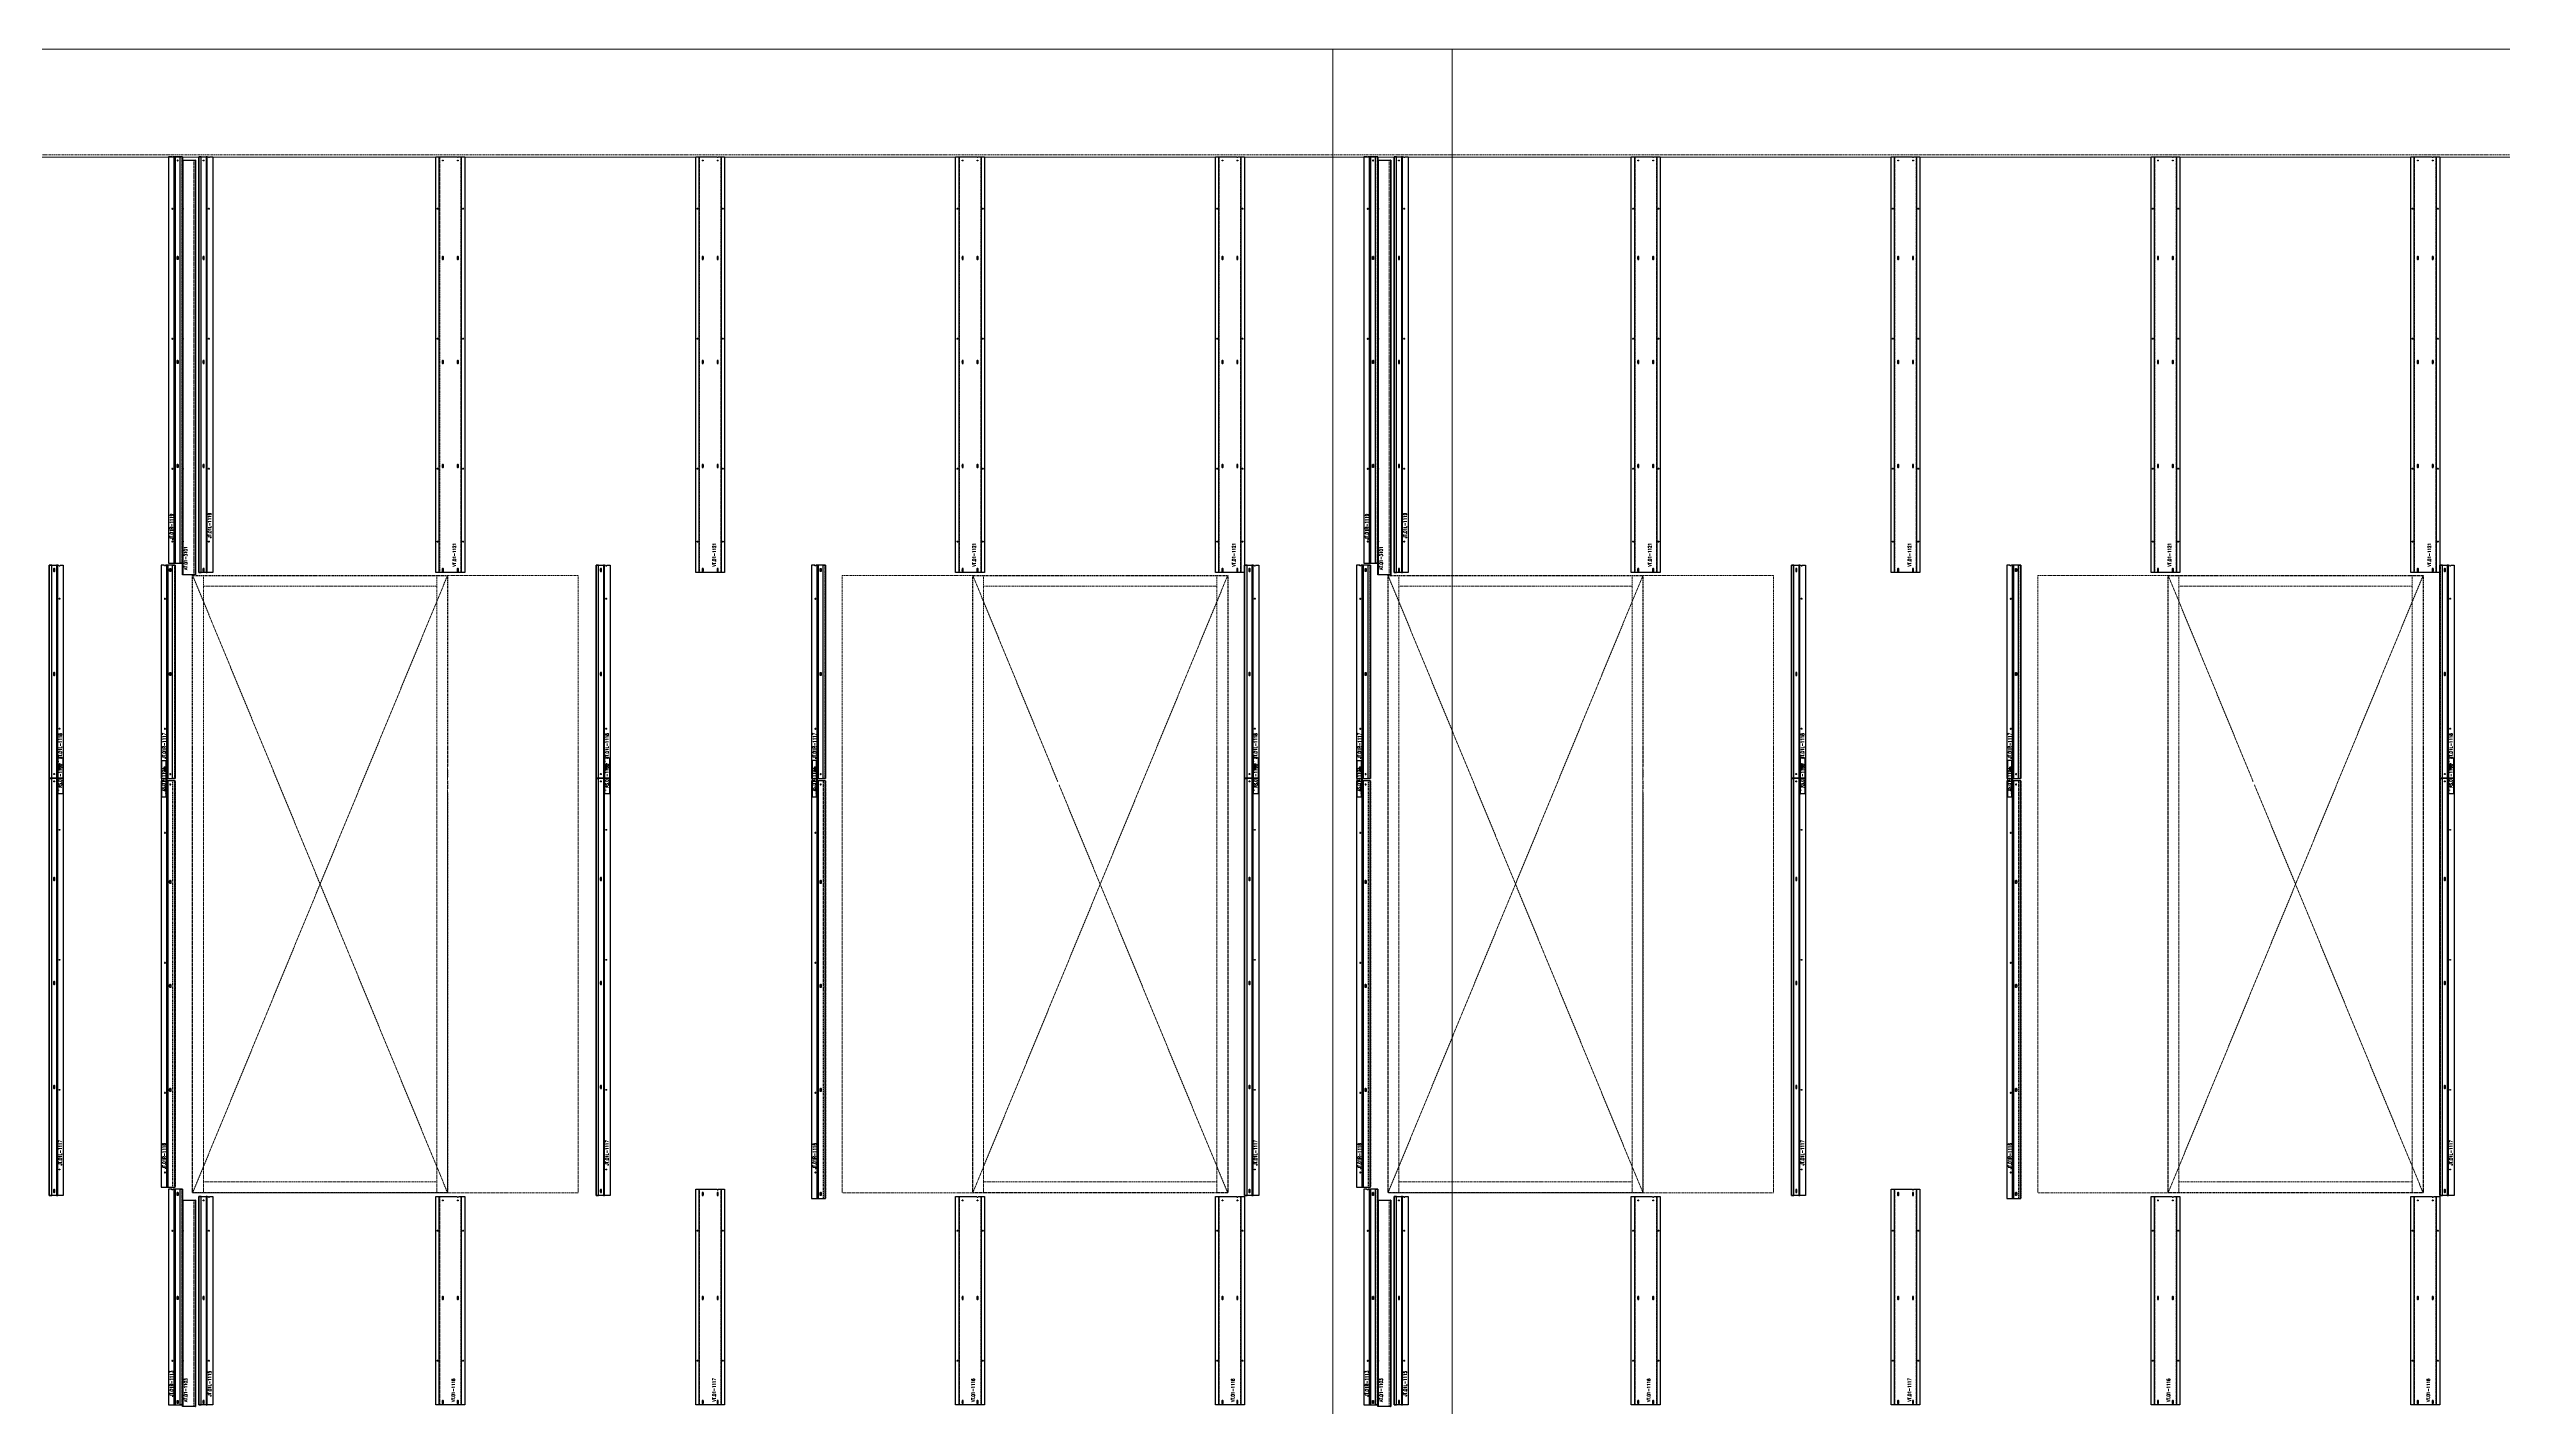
# Model space of a CAD drawing. Header units: inches. Extents: x 1191 to 4278, y -4365 to 1348.
# Drawn here: x 2783 to 3350, y 643 to 957 of the extents above; entities that cross this region are included whole.
import ezdxf

# ---------------------------------------------------------------- set-up
doc = ezdxf.new("R2010")
doc.units = ezdxf.units.IN
doc.header["$MEASUREMENT"] = 0
for name, pattern in [('NBK_Center', [0.541667, 0.333333, -0.0625, 0.083333, -0.0625]), ('NBK_Center2', [0.270833, 0.166667, -0.03125, 0.041667, -0.03125]), ('NBK_Hidden', [0.125, 0.083333, -0.041667]), ('NBK_Hidden2', [0.0625, 0.041667, -0.020833])]:
    doc.linetypes.add(name, pattern=pattern)
doc.layers.get('Defpoints').update_dxf_attribs({"color": 250, "lineweight": 0})
for name, color, linetype, lineweight in [('!Bracket', 11, 'Continuous', 25), ('!Clip - bent', 20, 'Continuous', 25), ('!Dimension', 50, 'Continuous', 5), ('!Dimension @ 1.25', 50, 'Continuous', 5), ('!Extrusion', 140, 'Continuous', 25), ('!Flashing', 40, 'Continuous', 25), ('!Linetype_Center', 220, 'NBK_Center', 9), ('!Linetype_Center2', 222, 'NBK_Center2', 9), ('!Linetype_Hidden', 210, 'NBK_Hidden', 9), ('!Misc2', 252, 'NBK_Hidden2', 5)]:
    doc.layers.add(name, color=color, linetype=linetype, lineweight=lineweight)
doc.styles.add('Romans', font='romans.shx', dxfattribs={"width": 0.8})

# ---------------------------------------------------------------- blocks, each defined once
blk = doc.blocks.new('A$C5F0FBCA1')
at = {"lineweight": 30}
for p, q in [((-1151.5, 961.5), (-1151.5, 1104)), ((-1151.5, 1104), (-1092.63, 1104)), ((-1092.63, 1104), (-1092.63, 1059.9)), ((-971.38, 961.5), (-971.38, 1104)), ((-971.38, 1104), (-912.5, 1104)), ((-912.5, 1104), (-912.5, 961.5)), ((-875.5, 961.5), (-875.5, 1104)), ((-875.5, 1104), (-816.63, 1104)), ((-816.63, 1104), (-816.63, 1059.9)), ((-695.38, 961.5), (-695.38, 1104)), ((-695.38, 1104), (-636.5, 1104)), ((-636.5, 1104), (-636.5, 961.5)), ((-1092.63, 1059.15), (-1092.63, 1057.36)), ((-1092.63, 1056.61), (-1092.63, 1054.63)), ((-1092.63, 1053.87), (-1092.63, 961.5)), ((-816.63, 1059.15), (-816.63, 1057.36)), ((-816.63, 1056.61), (-816.63, 1054.63)), ((-816.63, 1053.87), (-816.63, 961.5)), ((-1092.63, 961.5), (-1151.5, 961.5)), ((-912.5, 961.5), (-971.38, 961.5)), ((-816.63, 961.5), (-875.5, 961.5)), ((-636.5, 961.5), (-695.38, 961.5))]:
    blk.add_line(p, q, dxfattribs=at)
for p, q in [((-1151.5, 961.5), (-1092.63, 1104)), ((-1151.5, 1104), (-1092.63, 961.5)), ((-971.38, 1104), (-951.76, 1056.42)), ((-971.38, 961.5), (-912.5, 1104)), ((-875.5, 961.5), (-816.63, 1104)), ((-875.5, 1104), (-816.63, 961.5)), ((-695.38, 961.5), (-636.5, 1104)), ((-695.38, 1104), (-675.76, 1056.42)), ((-951.45, 1055.66), (-912.5, 961.5)), ((-675.45, 1055.66), (-636.5, 961.5))]:
    blk.add_line(p, q)
blk = doc.blocks.new('A$C5F5DB627')
for p, q in [((2639.86, 1419.44), (570, 1419.44)), ((570, 1418.92), (2446.85, 1418.92)), ((2639.86, 1418.92), (588, 1418.92)), ((1416.5, 1322.4), (1475.37, 1322.4)), ((1416.5, 1179.9), (1416.5, 1322.4)), ((1419, 1179.9), (1419, 1322.4)), ((1472.87, 1322.4), (1472.87, 1179.9)), ((1475.37, 1322.4), (1505.5, 1322.4)), ((1475.37, 1322.4), (1475.37, 1179.9)), ((1505.5, 1322.4), (1505.5, 1179.9)), ((1566.5, 1322.4), (1596.62, 1322.4)), ((1566.5, 1179.9), (1566.5, 1322.4)), ((1596.62, 1322.4), (1655.5, 1322.4)), ((1596.62, 1179.9), (1596.62, 1322.4)), ((1599.12, 1322.4), (1599.12, 1179.9)), ((1653, 1322.4), (1653, 1179.9)), ((1655.5, 1322.4), (1655.5, 1179.9)), ((1692.5, 1179.9), (1692.5, 1322.4)), ((1692.5, 1322.4), (1751.37, 1322.4)), ((1695, 1179.9), (1695, 1322.4)), ((1748.87, 1322.4), (1748.87, 1179.9)), ((1751.37, 1322.4), (1781.5, 1322.4)), ((1751.37, 1322.4), (1751.37, 1179.9)), ((1781.5, 1322.4), (1781.5, 1179.9)), ((1842.5, 1322.4), (1872.62, 1322.4)), ((1842.5, 1179.9), (1842.5, 1322.4)), ((1872.62, 1322.4), (1931.5, 1322.4)), ((1872.62, 1179.9), (1872.62, 1322.4)), ((1875.12, 1179.9), (1875.12, 1322.4)), ((1929, 1322.4), (1929, 1179.9)), ((1931.5, 1322.4), (1931.5, 1179.9)), ((1419, 1319.9), (1472.87, 1319.9)), ((1653, 1319.9), (1599.12, 1319.9)), ((1695, 1319.9), (1748.87, 1319.9)), ((1929, 1319.9), (1875.12, 1319.9)), ((1505.5, 1179.9), (1416.5, 1179.9)), ((1472.87, 1182.4), (1419, 1182.4)), ((1655.5, 1179.9), (1566.5, 1179.9)), ((1599.12, 1182.4), (1653, 1182.4)), ((1781.5, 1179.9), (1692.5, 1179.9)), ((1748.87, 1182.4), (1695, 1182.4)), ((1931.5, 1179.9), (1842.5, 1179.9)), ((1875.12, 1182.4), (1929, 1182.4))]:
    blk.add_line(p, q)
blk = doc.blocks.new('TAP HOLE_5mm')
at = {"layer": '!Linetype_Center2'}
for points in [[(-0.18, 0), (0.18, 0)], [(0, 0.18), (0, -0.18)]]:
    blk.add_lwpolyline(points, dxfattribs=at)
blk.add_circle((0, 0), 0.101)
blk = doc.blocks.new('WEEP HOLE')
at = {"layer": '!Linetype_Center'}
for p, q in [((-0.22, 0.37), (0.22, 0.37)), ((0, 0.83), (0, -0.08))]:
    blk.add_line(p, q, dxfattribs=at)
at = {"color": 0}
blk.add_lwpolyline([(-0.14, 0.61), (-0.14, 0.14, 0.414214), (0, 0, 0.414214), (0.14, 0.14), (0.14, 0.61, 0.414214), (0, 0.75, 0.414214)], format="xyb", close=True, dxfattribs=at)
blk = doc.blocks.new('SECTION CLEAR HOLE 1')
at = {"layer": '!Linetype_Center2'}
blk.add_line((-0.33, 0, 0), (0.26, 0, 0), dxfattribs=at)
at = {"layer": '!Misc2'}
blk.add_lwpolyline([(-0.12, 0.1), (0, 0.1), (0, -0.1), (-0.12, -0.1)], close=True, dxfattribs=at)
blk = doc.blocks.new('SLOTTED SECTION1')
at = {"layer": '!Linetype_Center2'}
blk.add_lwpolyline([(-0.24, 0), (0.12, 0)], dxfattribs=at)
at = {"layer": '!Misc2'}
blk.add_lwpolyline([(-0.12, 0.47), (0, 0.47), (0, -0.47), (-0.12, -0.47)], close=True, dxfattribs=at)
blk = doc.blocks.new('SLOTTED HOLE 1')
at = {"layer": '!Linetype_Center'}
for p, q in [((0, 0.55), (0, -0.55)), ((-0.22, 0), (0.22, 0))]:
    blk.add_line(p, q, dxfattribs=at)
at = {"color": 0}
blk.add_lwpolyline([(-0.14, 0.33), (-0.14, -0.33, 0.414214), (0, -0.47, 0.414214), (0.14, -0.33), (0.14, 0.33, 0.414214), (0, 0.47, 0.414214)], format="xyb", close=True, dxfattribs=at)
blk = doc.blocks.new('SL.01-1101')
at = {"layer": '!Bracket'}
for points in [[(4.65, -1.3), (4.65, -0.12), (-3.67, -0.12), (-3.67, -1.3)], [(-3.67, -1.3), (-3.67, -1.18), (4.65, -1.18), (4.65, -1.3)]]:
    blk.add_lwpolyline(points, close=True, dxfattribs=at)
at = {"layer": '!Dimension', "xscale": -1, "rotation": 270}
for name, p in [('SECTION CLEAR HOLE 1', (-2.88, -1.18)), ('SECTION CLEAR HOLE 1', (-1.3, -1.18)), ('SLOTTED SECTION1', (2.15, -1.18)), ('SLOTTED SECTION1', (3.73, -1.18))]:
    blk.add_blockref(name, p, dxfattribs=at)
at = {"layer": '!Extrusion', "xscale": -1, "rotation": 270}
blk.add_blockref('TAP HOLE_5mm', (-2.09, -0.83), dxfattribs=at)
at = {"layer": '!Extrusion', "linetype": 'NBK_Hidden', "xscale": -1, "rotation": 270}
blk.add_blockref('SLOTTED HOLE 1', (2.75, -0.83), dxfattribs=at)
at = {"layer": 'Defpoints', "color": 30, "insert": (0.32, -0.6), "char_height": 0.75, "width": 1.65, "attachment_point": 5, "style": 'Romans'}
blk.add_mtext('AS.01-1101', dxfattribs=at)
blk = doc.blocks.new('JT.01R-1118-')
at = {"layer": '!Extrusion'}
blk.add_lwpolyline([(-2.22, 93.77, -1), (-2.5, 93.77), (-3.25, 93.77), (-3.25, 0), (0, 0), (0, 93.77)], format="xyb", close=True, dxfattribs=at)
blk.add_lwpolyline([(-1.69, 93.77), (-1.69, 0), (-1.95, 0), (-1.95, 93.77)], close=True, dxfattribs=at)
at = {"layer": '!Extrusion', "linetype": 'NBK_Hidden'}
for points in [[(-1.87, 93.77), (-1.87, 0), (-1.95, 0), (-1.95, 93.77)], [(-0.57, 93.77), (-0.57, 0), (0, 0), (0, 93.77), (0, 0), (-0.08, 0), (-0.08, 93.77)]]:
    blk.add_lwpolyline(points, close=True, dxfattribs=at)
at = {"layer": '!Extrusion', "xscale": -1}
for name, p in [('TAP HOLE_5mm', (-1.13, 92.94)), ('TAP HOLE_5mm', (-2.36, 81.77)), ('WEEP HOLE', (-1.13, 70.06)), ('TAP HOLE_5mm', (-2.36, 51.77)), ('WEEP HOLE', (-1.13, 46.06)), ('WEEP HOLE', (-1.13, 22.06)), ('TAP HOLE_5mm', (-2.36, 21.77)), ('TAP HOLE_5mm', (-2.36, 3.38))]:
    blk.add_blockref(name, p, dxfattribs=at)
at = {"color": 144, "rotation": 90}
blk.add_blockref('SL.01-1101', (-3.25, 93.77), dxfattribs=at)
at = {"layer": 'Defpoints', "color": 5, "insert": (-2.54, 7.17), "char_height": 0.75, "width": 1.65, "attachment_point": 5, "rotation": 90, "style": 'Romans'}
blk.add_mtext('JT.01R-1118', dxfattribs=at)
blk = doc.blocks.new('JT.01R-1117-')
at = {"layer": '!Extrusion'}
blk.add_lwpolyline([(0, 0), (0, 49.23), (-2.22, 49.23, -1), (-2.5, 49.23), (-3.25, 49.23), (-3.25, 0)], format="xyb", close=True, dxfattribs=at)
at = {"layer": '!Extrusion', "linetype": 'NBK_Hidden'}
for points in [[(-1.95, 0), (-1.95, 49.23), (-1.87, 49.23), (-1.87, 0)], [(-0.08, 0), (-0.08, 49.23), (0, 49.23), (0, 0)]]:
    blk.add_lwpolyline(points, close=True, dxfattribs=at)
at = {"layer": '!Extrusion'}
for points in [[(-1.95, 0), (-1.95, 49.23), (-1.69, 49.23), (-1.69, 0)], [(-0.57, 0), (-0.57, 49.23), (0, 49.23), (0, 0)]]:
    blk.add_lwpolyline(points, close=True, dxfattribs=at)
at = {"layer": '!Extrusion', "xscale": -1}
for name, p in [('WEEP HOLE', (-1.13, 47.78)), ('TAP HOLE_5mm', (-2.36, 41.52)), ('WEEP HOLE', (-1.13, 23.78)), ('TAP HOLE_5mm', (-2.36, 11.52)), ('TAP HOLE_5mm', (-2.36, 2.18)), ('TAP HOLE_5mm', (-1.13, 1.06))]:
    blk.add_blockref(name, p, dxfattribs=at)
at = {"layer": 'Defpoints', "color": 5, "insert": (-2.54, 7.58), "char_height": 0.75, "width": 1.65, "attachment_point": 5, "rotation": 90, "style": 'Romans'}
blk.add_mtext('JT.01R-1117', dxfattribs=at)
blk = doc.blocks.new('JT.01R-1116-')
at = {"layer": '!Extrusion'}
blk.add_lwpolyline([(1.02, 96.4, -1), (0.75, 96.4), (0, 96.4), (0, 0), (3.25, 0), (3.25, 96.4)], format="xyb", close=True, dxfattribs=at)
at = {"layer": '!Extrusion', "linetype": 'NBK_Hidden'}
for points in [[(1.38, 96.4), (1.38, 0), (1.3, 0), (1.3, 96.4)], [(2.68, 96.4), (2.68, 0), (3.25, 0), (3.25, 96.4), (3.25, 0), (3.17, 0), (3.17, 96.4)]]:
    blk.add_lwpolyline(points, close=True, dxfattribs=at)
at = {"layer": '!Extrusion'}
blk.add_lwpolyline([(1.56, 96.4), (1.56, 0), (1.3, 0), (1.3, 96.4)], close=True, dxfattribs=at)
at = {"layer": '!Extrusion', "xscale": -1}
for name, p in [('TAP HOLE_5mm', (2.12, 95.57)), ('TAP HOLE_5mm', (0.89, 84.4)), ('WEEP HOLE', (2.12, 72.68)), ('TAP HOLE_5mm', (0.89, 54.4)), ('WEEP HOLE', (2.12, 48.68)), ('TAP HOLE_5mm', (0.89, 24.4)), ('WEEP HOLE', (2.12, 24.68)), ('TAP HOLE_5mm', (0.89, 6)), ('WEEP HOLE', (2.12, 0.68))]:
    blk.add_blockref(name, p, dxfattribs=at)
at = {"color": 144, "rotation": 90}
blk.add_blockref('SL.01-1101', (0, 96.4), dxfattribs=at)
at = {"layer": 'Defpoints', "color": 5, "insert": (0.71, 9.79), "char_height": 0.75, "width": 1.65, "attachment_point": 5, "rotation": 90, "style": 'Romans'}
blk.add_mtext('JT.01R-1116', dxfattribs=at)
blk = doc.blocks.new('JT.01L-1118')
at = {"layer": '!Extrusion'}
for points in [[(0.57, 0), (0.57, 49.23), (0, 49.23), (0, 0)], [(1.95, 0), (1.95, 49.23), (1.69, 49.23), (1.69, 0)]]:
    blk.add_lwpolyline(points, close=True, dxfattribs=at)
blk.add_lwpolyline([(0, 0), (0, 49.23), (2.22, 49.23, 1), (2.5, 49.23), (3.25, 49.23), (3.25, 0)], format="xyb", close=True, dxfattribs=at)
at = {"layer": '!Extrusion', "linetype": 'NBK_Hidden'}
for points in [[(0.08, 0), (0.08, 49.23), (0, 49.23), (0, 0)], [(1.95, 0), (1.95, 49.23), (1.87, 49.23), (1.87, 0)]]:
    blk.add_lwpolyline(points, close=True, dxfattribs=at)
at = {"layer": '!Extrusion'}
for p in [(1.13, 47.78), (1.13, 23.78)]:
    blk.add_blockref('WEEP HOLE', p, dxfattribs=at)
at = {"layer": '!Extrusion', "rotation": 360}
for p in [(2.36, 41.52), (2.36, 11.52), (1.13, 1.06), (2.36, 2.18)]:
    blk.add_blockref('TAP HOLE_5mm', p, dxfattribs=at)
at = {"layer": 'Defpoints', "color": 2, "insert": (2.54, 7.55), "char_height": 0.75, "width": 1.65, "attachment_point": 5, "rotation": 90, "style": 'Romans'}
blk.add_mtext('JT.01L-1118', dxfattribs=at)
blk = doc.blocks.new('AS.01-1100')
at = {"layer": '!Bracket'}
for points in [[(-1.3, 4.65), (-0.12, 4.65), (-0.12, -3.67), (-1.3, -3.67)], [(-1.3, -3.67), (-1.18, -3.67), (-1.18, 4.65), (-1.3, 4.65)]]:
    blk.add_lwpolyline(points, close=True, dxfattribs=at)
at = {"layer": '!Dimension'}
for name, p in [('SLOTTED SECTION1', (-1.18, 3.73)), ('SLOTTED SECTION1', (-1.18, 2.15)), ('SECTION CLEAR HOLE 1', (-1.18, -1.3)), ('SECTION CLEAR HOLE 1', (-1.18, -2.88))]:
    blk.add_blockref(name, p, dxfattribs=at)
at = {"layer": '!Extrusion', "linetype": 'NBK_Hidden'}
blk.add_blockref('SLOTTED HOLE 1', (-0.83, 2.75), dxfattribs=at)
at = {"layer": '!Extrusion', "rotation": 360}
blk.add_blockref('TAP HOLE_5mm', (-0.83, -2.09), dxfattribs=at)
at = {"layer": 'Defpoints', "color": 30, "insert": (-0.71, 0.49), "char_height": 0.75, "width": 1.65, "attachment_point": 5, "rotation": 90, "style": 'Romans'}
blk.add_mtext('AS.01-1100', dxfattribs=at)
blk = doc.blocks.new('JT.01L-1117')
at = {"layer": '!Extrusion'}
blk.add_lwpolyline([(-3.25, 96.4), (-1.02, 96.4, 1), (-0.75, 96.4), (0, 96.4)], format="xyb", dxfattribs=at)
for points in [[(0, 96.4), (0, 0), (-3.25, 0), (-3.25, 96.4)], [(-3.25, 96.4), (-3.25, 0), (-2.68, 0), (-2.68, 96.4)], [(-1.56, 96.4), (-1.56, 0), (-1.3, 0), (-1.3, 96.4)]]:
    blk.add_lwpolyline(points, dxfattribs=at)
at = {"layer": '!Extrusion', "linetype": 'NBK_Hidden'}
for points in [[(-3.25, 96.4), (-3.25, 0), (-3.17, 0), (-3.17, 96.4)], [(-1.38, 96.4), (-1.38, 0), (-1.3, 0), (-1.3, 96.4)]]:
    blk.add_lwpolyline(points, dxfattribs=at)
at = {"layer": '!Dimension'}
blk.add_blockref('AS.01-1100', (0, 96.4), dxfattribs=at)
at = {"layer": '!Extrusion', "rotation": 360}
for p in [(-2.12, 95.57), (-0.89, 84.4), (-0.89, 54.4), (-0.89, 24.4), (-0.89, 6)]:
    blk.add_blockref('TAP HOLE_5mm', p, dxfattribs=at)
at = {"layer": '!Extrusion'}
for p in [(-2.12, 72.68), (-2.12, 48.68), (-2.12, 24.68), (-2.12, 0.68)]:
    blk.add_blockref('WEEP HOLE', p, dxfattribs=at)
at = {"layer": 'Defpoints', "color": 2, "insert": (-0.71, 9.87), "char_height": 0.75, "width": 1.65, "attachment_point": 5, "rotation": 90, "style": 'Romans'}
blk.add_mtext('JT.01L-1117', dxfattribs=at)
blk = doc.blocks.new('VT.01-1121-')
at = {"layer": '!Extrusion'}
blk.add_lwpolyline([(3.33, 0), (-3.33, 0), (-3.33, 96), (1.58, 96, 1), (1.86, 96), (3.33, 96)], format="xyb", close=True, dxfattribs=at)
blk.add_lwpolyline([(1.86, 96), (2.54, 96), (2.54, 0), (-2.54, 0), (-2.54, 96), (1.58, 96)], dxfattribs=at)
at = {"layer": '!Extrusion', "linetype": 'NBK_Hidden'}
blk.add_lwpolyline([(1.86, 96), (2.46, 96), (2.46, 0), (-2.46, 0), (-2.46, 96), (1.58, 96)], dxfattribs=at)
at = {"layer": '!Extrusion'}
for name, p in [('TAP HOLE_5mm', (-1.72, 95.12)), ('TAP HOLE_5mm', (1.72, 95.12)), ('TAP HOLE_5mm', (-2.93, 83.98)), ('TAP HOLE_5mm', (2.93, 83.98)), ('WEEP HOLE', (-1.72, 72.25)), ('WEEP HOLE', (1.72, 72.25)), ('TAP HOLE_5mm', (-2.93, 53.98)), ('TAP HOLE_5mm', (2.93, 53.98)), ('WEEP HOLE', (-1.72, 48.25)), ('WEEP HOLE', (1.72, 48.25)), ('TAP HOLE_5mm', (-2.93, 23.98)), ('WEEP HOLE', (-1.72, 24.25)), ('WEEP HOLE', (1.72, 24.25)), ('TAP HOLE_5mm', (2.93, 23.98)), ('TAP HOLE_5mm', (-2.93, 7.16)), ('TAP HOLE_5mm', (2.93, 7.16)), ('WEEP HOLE', (-1.72, 0.24)), ('WEEP HOLE', (1.72, 0.24))]:
    blk.add_blockref(name, p, dxfattribs=at)
at = {"layer": 'Defpoints', "color": 1, "insert": (0.93, 4.11), "char_height": 0.75, "width": 1.65, "attachment_point": 5, "rotation": 90, "style": 'Romans'}
blk.add_mtext('VT.01-1121', dxfattribs=at)
blk = doc.blocks.new('VT.01-1116-')
at = {"layer": '!Extrusion'}
blk.add_lwpolyline([(3.33, 0), (-3.33, 0), (-3.33, 48.06), (1.58, 48.06, 1), (1.86, 48.06), (3.33, 48.06)], format="xyb", close=True, dxfattribs=at)
blk.add_lwpolyline([(1.86, 48.06), (2.54, 48.06), (2.54, 0), (-2.54, 0), (-2.54, 48.06), (1.58, 48.06)], dxfattribs=at)
at = {"layer": '!Extrusion', "linetype": 'NBK_Hidden'}
blk.add_lwpolyline([(1.86, 48.06), (2.46, 48.06), (2.46, 0), (-2.46, 0), (-2.46, 48.06), (1.58, 48.06)], dxfattribs=at)
at = {"layer": '!Extrusion', "rotation": 360}
for name, p in [('TAP HOLE_5mm', (-1.72, 47.18)), ('TAP HOLE_5mm', (1.72, 47.18)), ('TAP HOLE_5mm', (-2.93, 40.19)), ('TAP HOLE_5mm', (2.93, 40.19)), ('WEEP HOLE', (-1.72, 24.3)), ('WEEP HOLE', (1.72, 24.3)), ('TAP HOLE_5mm', (-2.93, 10.19)), ('TAP HOLE_5mm', (2.93, 10.19)), ('WEEP HOLE', (-1.72, 0.29)), ('WEEP HOLE', (1.72, 0.29))]:
    blk.add_blockref(name, p, dxfattribs=at)
at = {"layer": 'Defpoints', "color": 1, "insert": (0.69, 3.37), "char_height": 0.75, "width": 1.65, "attachment_point": 5, "rotation": 90, "style": 'Romans'}
blk.add_mtext('VT.01-1116', dxfattribs=at)
blk = doc.blocks.new('VT.01-1117-')
at = {"layer": '!Extrusion'}
blk.add_lwpolyline([(3.33, 0), (-3.33, 0), (-3.33, 49.75), (1.58, 49.75, 1), (1.86, 49.75), (3.33, 49.75)], format="xyb", close=True, dxfattribs=at)
blk.add_lwpolyline([(1.86, 49.75), (2.54, 49.75), (2.54, 0), (-2.54, 0), (-2.54, 49.75), (1.58, 49.75)], dxfattribs=at)
at = {"layer": '!Extrusion', "linetype": 'NBK_Hidden'}
blk.add_lwpolyline([(1.86, 49.75), (2.46, 49.75), (2.46, 0), (-2.46, 0), (-2.46, 49.75), (1.58, 49.75)], dxfattribs=at)
at = {"layer": '!Extrusion', "rotation": 360}
for name, p in [('WEEP HOLE', (-1.72, 48.3)), ('WEEP HOLE', (1.72, 48.3)), ('TAP HOLE_5mm', (-2.93, 40.19)), ('TAP HOLE_5mm', (2.93, 40.19)), ('WEEP HOLE', (-1.72, 24.3)), ('WEEP HOLE', (1.72, 24.3)), ('TAP HOLE_5mm', (-2.93, 10.19)), ('TAP HOLE_5mm', (2.93, 10.19)), ('WEEP HOLE', (-1.72, 0.29)), ('WEEP HOLE', (1.72, 0.29))]:
    blk.add_blockref(name, p, dxfattribs=at)
at = {"layer": 'Defpoints', "color": 1, "insert": (0.89, 3.47), "char_height": 0.75, "width": 1.65, "attachment_point": 5, "rotation": 90, "style": 'Romans'}
blk.add_mtext('VT.01-1117', dxfattribs=at)
blk = doc.blocks.new('JT.01L-1115')
at = {"layer": '!Extrusion', "linetype": 'NBK_Hidden'}
for points in [[(-3.25, 0), (-3.17, 0), (-3.17, 48.06), (-3.25, 48.06)], [(-1.38, 0), (-1.3, 0), (-1.3, 48.06), (-1.38, 48.06)]]:
    blk.add_lwpolyline(points, close=True, dxfattribs=at)
at = {"layer": '!Extrusion'}
blk.add_lwpolyline([(0, 48.06), (0, 0), (-3.25, 0), (-3.25, 48.06), (-1.02, 48.06, 1), (-0.75, 48.06)], format="xyb", close=True, dxfattribs=at)
for points in [[(-2.68, 48.06), (-3.25, 48.06), (-3.25, 0), (-2.68, 0)], [(-1.56, 0), (-1.3, 0), (-1.3, 48.06), (-1.56, 48.06)]]:
    blk.add_lwpolyline(points, close=True, dxfattribs=at)
at = {"layer": '!Extrusion', "rotation": 360}
for name, p in [('TAP HOLE_5mm', (-2.12, 47.18)), ('TAP HOLE_5mm', (-0.89, 40.19)), ('WEEP HOLE', (-2.12, 24.3)), ('TAP HOLE_5mm', (-0.89, 10.19)), ('WEEP HOLE', (-2.12, 0.29))]:
    blk.add_blockref(name, p, dxfattribs=at)
at = {"layer": 'Defpoints', "color": 2, "insert": (-0.71, 4.89), "char_height": 0.75, "width": 1.65, "attachment_point": 5, "rotation": 90, "style": 'Romans'}
blk.add_mtext('JT.01L-1115', dxfattribs=at)
blk = doc.blocks.new('JT.01R-1113-')
at = {"layer": '!Extrusion'}
blk.add_lwpolyline([(0, 49.75), (0, 0), (3.25, 0), (3.25, 49.75), (1.02, 49.75, -1), (0.75, 49.75)], format="xyb", close=True, dxfattribs=at)
at = {"layer": '!Extrusion', "linetype": 'NBK_Hidden'}
for points in [[(1.38, 0), (1.3, 0), (1.3, 49.75), (1.38, 49.75)], [(3.25, 0), (3.17, 0), (3.17, 49.75), (3.25, 49.75)]]:
    blk.add_lwpolyline(points, close=True, dxfattribs=at)
at = {"layer": '!Extrusion'}
for points in [[(1.56, 0), (1.3, 0), (1.3, 49.75), (1.56, 49.75)], [(2.68, 49.75), (3.25, 49.75), (3.25, 0), (2.68, 0)]]:
    blk.add_lwpolyline(points, close=True, dxfattribs=at)
at = {"layer": '!Extrusion', "xscale": -1}
for name, p in [('WEEP HOLE', (2.12, 48.3)), ('TAP HOLE_5mm', (0.89, 40.19)), ('WEEP HOLE', (2.12, 24.3)), ('TAP HOLE_5mm', (0.89, 10.19)), ('WEEP HOLE', (2.12, 0.29))]:
    blk.add_blockref(name, p, dxfattribs=at)
at = {"layer": 'Defpoints', "color": 5, "insert": (0.71, 4.89), "char_height": 0.75, "width": 1.65, "attachment_point": 5, "rotation": 90, "style": 'Romans'}
blk.add_mtext('JT.01R-1113', dxfattribs=at)
blk = doc.blocks.new('JT.01L-1119')
at = {"layer": '!Extrusion'}
for points in [[(-2.68, 0), (-2.68, 96), (-3.25, 96), (-3.25, 0)], [(-1.3, 0), (-1.3, 96), (-1.56, 96), (-1.56, 0)]]:
    blk.add_lwpolyline(points, close=True, dxfattribs=at)
blk.add_lwpolyline([(-3.25, 0), (-3.25, 96), (-1.02, 96, 1), (-0.75, 96), (0, 96), (0, 0)], format="xyb", close=True, dxfattribs=at)
at = {"layer": '!Extrusion', "linetype": 'NBK_Hidden'}
for points in [[(-3.17, 0), (-3.17, 96), (-3.25, 96), (-3.25, 0)], [(-1.3, 0), (-1.3, 96), (-1.38, 96), (-1.38, 0)]]:
    blk.add_lwpolyline(points, close=True, dxfattribs=at)
at = {"layer": '!Extrusion', "rotation": 360}
for p in [(-2.12, 95.12), (-0.89, 83.98), (-0.89, 53.98), (-0.89, 23.98), (-0.89, 7.16)]:
    blk.add_blockref('TAP HOLE_5mm', p, dxfattribs=at)
at = {"layer": '!Extrusion'}
for p in [(-2.12, 72.25), (-2.12, 48.25), (-2.12, 24.25), (-2.12, 0.24)]:
    blk.add_blockref('WEEP HOLE', p, dxfattribs=at)
at = {"layer": 'Defpoints', "color": 2, "insert": (-0.71, 10.87), "char_height": 0.75, "width": 1.65, "attachment_point": 5, "rotation": 90, "style": 'Romans'}
blk.add_mtext('JT.01L-1119', dxfattribs=at)
blk = doc.blocks.new('JT.01R-1119-')
at = {"layer": '!Extrusion'}
blk.add_lwpolyline([(3.25, 0), (3.25, 93.81), (1.02, 93.81, -1), (0.75, 93.81), (0, 93.81), (0, 0)], format="xyb", close=True, dxfattribs=at)
at = {"layer": '!Extrusion', "linetype": 'NBK_Hidden'}
for points in [[(1.3, 0), (1.3, 93.81), (1.38, 93.81), (1.38, 0)], [(3.17, 0), (3.17, 93.81), (3.25, 93.81), (3.25, 0)]]:
    blk.add_lwpolyline(points, close=True, dxfattribs=at)
at = {"layer": '!Extrusion'}
for points in [[(1.3, 0), (1.3, 93.81), (1.56, 93.81), (1.56, 0)], [(2.68, 0), (2.68, 93.81), (3.25, 93.81), (3.25, 0)]]:
    blk.add_lwpolyline(points, close=True, dxfattribs=at)
at = {"layer": '!Extrusion', "xscale": -1}
for name, p in [('TAP HOLE_5mm', (2.12, 92.93)), ('TAP HOLE_5mm', (0.89, 81.79)), ('WEEP HOLE', (2.12, 70.06)), ('TAP HOLE_5mm', (0.89, 51.79)), ('WEEP HOLE', (2.12, 46.06)), ('WEEP HOLE', (2.12, 22.06)), ('TAP HOLE_5mm', (0.89, 21.79)), ('TAP HOLE_5mm', (0.89, 4.97))]:
    blk.add_blockref(name, p, dxfattribs=at)
at = {"layer": 'Defpoints', "color": 5, "insert": (0.71, 8.41), "char_height": 0.75, "width": 1.65, "attachment_point": 5, "rotation": 90, "style": 'Romans'}
blk.add_mtext('JT.01R-1119', dxfattribs=at)
blk = doc.blocks.new('NORTH TRACKS')
at = {"layer": '!Clip - bent'}
for p in [(840.92, 1235.31), (1116.92, 1235.31)]:
    blk.add_blockref('JT.01R-1119-', p, dxfattribs=at)
at = {"layer": '!Clip - bent', "rotation": 360}
for p in [(851.15, 1233.12), (1127.15, 1233.12)]:
    blk.add_blockref('JT.01L-1119', p, dxfattribs=at)
at = {"layer": '!Clip - bent', "color": 3}
for name, p in [('JT.01L-1118', (813.39, 1185.58)), ('JT.01R-1117-', (842.46, 1185.58)), ('JT.01L-1118', (939.64, 1185.58)), ('JT.01R-1117-', (992.64, 1185.58)), ('JT.01L-1118', (1089.39, 1185.58)), ('JT.01R-1117-', (1118.46, 1185.58)), ('JT.01L-1118', (1215.64, 1185.58)), ('JT.01R-1117-', (1268.64, 1185.58)), ('JT.01L-1118', (1365.39, 1185.58)), ('JT.01R-1118-', (842.46, 1091.31)), ('JT.01R-1118-', (1118.46, 1091.31))]:
    blk.add_blockref(name, p, dxfattribs=at)
at = {"layer": '!Dimension'}
for name, p in [('VT.01-1121-', (906, 1233.12)), ('VT.01-1121-', (966, 1233.12)), ('VT.01-1121-', (1026, 1233.12)), ('VT.01-1121-', (1086, 1233.12)), ('VT.01-1121-', (1182, 1233.12)), ('VT.01-1121-', (1242, 1233.12)), ('VT.01-1121-', (1302, 1233.12)), ('VT.01-1121-', (1362, 1233.12)), ('JT.01L-1117', (816.64, 1089.37)), ('JT.01L-1117', (942.89, 1089.37)), ('JT.01L-1117', (1092.64, 1089.37)), ('JT.01L-1117', (1218.89, 1089.37)), ('JT.01L-1117', (1368.64, 1089.37)), ('JT.01R-1116-', (989.39, 1088.69)), ('JT.01R-1116-', (1265.39, 1088.69)), ('JT.01R-1113-', (840.92, 1041.06)), ('VT.01-1117-', (966, 1041.06)), ('JT.01R-1113-', (1116.92, 1041.06)), ('VT.01-1117-', (1242, 1041.06))]:
    blk.add_blockref(name, p, dxfattribs=at)
at = {"layer": '!Dimension', "rotation": 360}
for p in [(906, 1041.06), (1026, 1041.06), (1086, 1041.06), (1182, 1041.06), (1302, 1041.06), (1362, 1041.06)]:
    blk.add_blockref('VT.01-1116-', p, dxfattribs=at)
at = {"layer": '!Dimension @ 1.25'}
for p in [(851.15, 1041.06), (1127.15, 1041.06)]:
    blk.add_blockref('JT.01L-1115', p, dxfattribs=at)
blk = doc.blocks.new('HOLE FLASHING')
at = {"layer": '!Linetype_Center2'}
blk.add_line((-0.31, 0), (0.26, 0), dxfattribs=at)
at = {"layer": '!Misc2'}
blk.add_lwpolyline([(-0.06, 0.1), (0, 0.1), (0, -0.1), (-0.06, -0.1)], close=True, dxfattribs=at)
blk = doc.blocks.new('AT.01-3101')
at = {"layer": '!Flashing', "color": 2}
for points in [[(0, 93), (2.99, 93), (2.99, -2.68), (0, -2.68)], [(0, 93), (0.06, 93), (0.06, -2.68), (0, -2.68)], [(2.94, -2.68), (2.99, -2.68), (2.99, 93), (2.94, 93)]]:
    blk.add_lwpolyline(points, close=True, dxfattribs=at)
at = {"layer": '!Linetype_Center'}
blk.add_lwpolyline([(0, 93), (2.6, 93), (2.6, -2.68), (0, -2.68)], close=True, dxfattribs=at)
at = {"color": 144}
for p in [(0.06, 81.79), (0.06, 51.79), (0.06, 21.79), (0.06, 4.97)]:
    blk.add_blockref('HOLE FLASHING', p, dxfattribs=at)
at = {"layer": 'Defpoints', "color": 6, "insert": (0.73, 1.14), "char_height": 0.75, "width": 1.65, "attachment_point": 5, "rotation": 90, "style": 'Romans'}
blk.add_mtext('AT.01-3101', dxfattribs=at)
blk = doc.blocks.new('AT.01-1103')
at = {"layer": '!Flashing', "color": 2}
for points in [[(0, 47.25), (2.99, 47.25), (2.99, -0.37), (0, -0.37)], [(0, 47.25), (0.06, 47.25), (0.06, -0.37), (0, -0.37)], [(2.94, -0.37), (2.99, -0.37), (2.99, 47.25), (2.94, 47.25)]]:
    blk.add_lwpolyline(points, close=True, dxfattribs=at)
at = {"layer": '!Linetype_Center'}
blk.add_lwpolyline([(0, 47.25), (2.6, 47.25), (2.6, -0.37), (0, -0.37)], close=True, dxfattribs=at)
at = {"color": 144}
for p in [(0.06, 40.19), (0.06, 10.19)]:
    blk.add_blockref('HOLE FLASHING', p, dxfattribs=at)
at = {"layer": 'Defpoints', "color": 6, "insert": (0.73, 3.39), "char_height": 0.75, "width": 1.65, "attachment_point": 5, "rotation": 90, "style": 'Romans'}
blk.add_mtext('AT.01-1103', dxfattribs=at)
blk = doc.blocks.new('NORTH MOVEMENT FLASHING')
at = {"color": 144}
for name, p in [('AT.01-3101', (1342.17, 1235.31)), ('AT.01-3101', (1618.17, 1235.31)), ('AT.01-1103', (1342.17, 1041.06)), ('AT.01-1103', (1618.17, 1041.06))]:
    blk.add_blockref(name, p, dxfattribs=at)

msp = doc.modelspace()

# ---------------------------------------------------------------- linework, layer by layer
at = {"layer": 'Defpoints'}
for points in [[(1941.12, 956.66), (4245.39, 956.66)], [(3079.47, 956.66), (3079.47, -417.4)], [(3107.04, 956.66), (3107.04, -417.4)]]:
    msp.add_lwpolyline(points, dxfattribs=at)

# ---------------------------------------------------------------- block references
at = {"layer": '!Clip - bent', "color": 3}
msp.add_blockref('NORTH TRACKS', (1969.71, -397.29, -1349.31), dxfattribs=at)
at = {"layer": '!Linetype_Hidden'}
for name, p in [('A$C5F5DB627', (1399.71, -487.19)), ('A$C5F0FBCA1', (3967.71, -268.79))]:
    msp.add_blockref(name, p, dxfattribs=at)
at = {"color": 144}
msp.add_blockref('NORTH MOVEMENT FLASHING', (1471.71, -397.29, -1349.31), dxfattribs=at)

doc.saveas('drawing.dxf')
